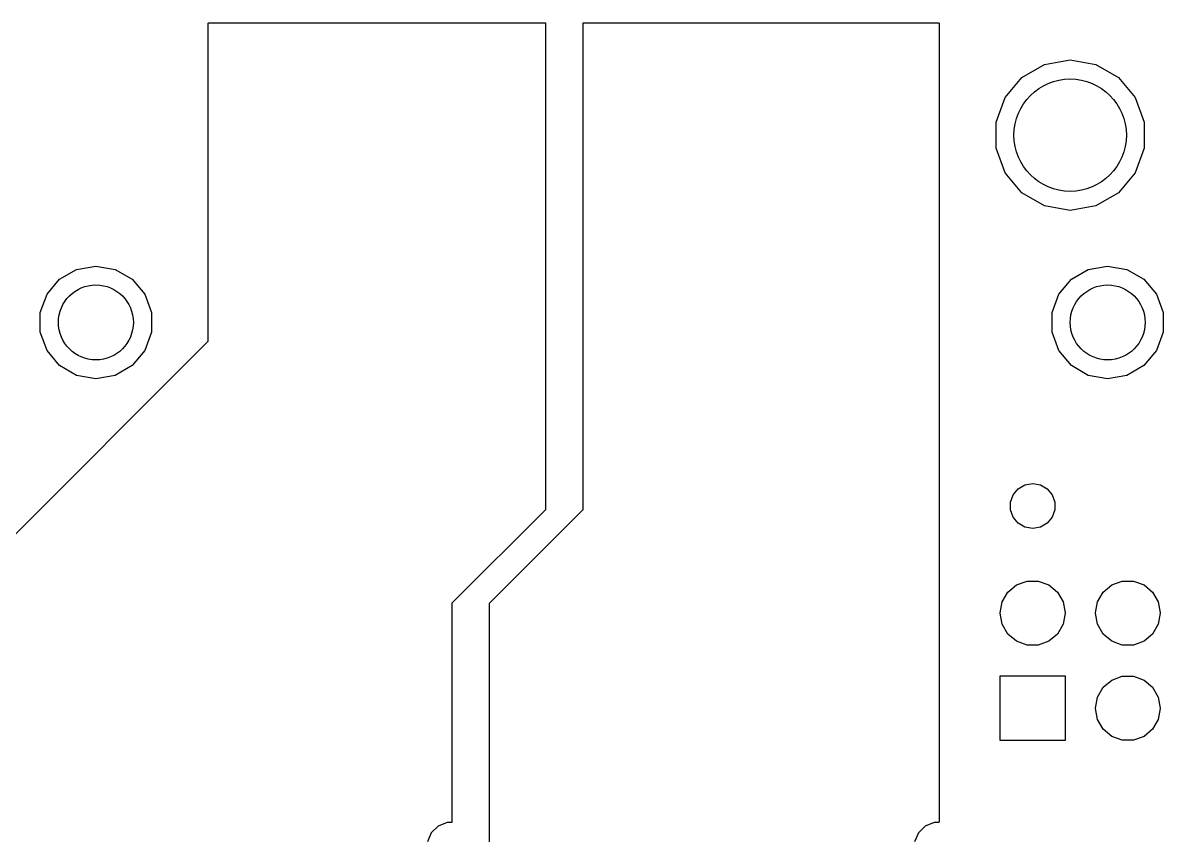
# Model space of a CAD drawing. Extents: x 0.3 to 75.7, y -92.7 to -2.
# Drawn here: x 45.05 to 75.48, y -23.69 to -2 of the extents above; entities that cross this region are included whole.
import ezdxf

# ---------------------------------------------------------------- set-up
doc = ezdxf.new("R2010")
doc.units = 0
doc.header["$MEASUREMENT"] = 0
doc.layers.add('BLACK', color=7, linetype='CONTINUOUS')

msp = doc.modelspace()

# ---------------------------------------------------------------- linework, layer by layer
at = {"layer": 'Black'}
for p, q in [((50, -2.013), (50.0002, -2.0119)), ((50, -10.4987), (50, -2.013)), ((50.0002, -2.0107), (50.0006, -2.0097)), ((50.0002, -2.0119), (50.0002, -2.0107)), ((50.0006, -2.0097), (50.0008, -2.0086)), ((50.0008, -2.0086), (50.0014, -2.0076)), ((50.0014, -2.0076), (50.0017, -2.0065)), ((50.0017, -2.0065), (50.0025, -2.0056)), ((50.0025, -2.0056), (50.003, -2.0046)), ((50.003, -2.0046), (50.0039, -2.0039)), ((50.0039, -2.0039), (50.0046, -2.003)), ((50.0046, -2.003), (50.0056, -2.0025)), ((50.0056, -2.0025), (50.0065, -2.0017)), ((50.0065, -2.0017), (50.0076, -2.0013)), ((50.0076, -2.0013), (50.0086, -2.0008)), ((50.0086, -2.0008), (50.0097, -2.0006)), ((50.0097, -2.0006), (50.0107, -2.0002)), ((50.0107, -2.0002), (50.0119, -2.0002)), ((50.0119, -2.0002), (50.013, -2)), ((50.013, -2), (58.987, -2)), ((58.987, -2), (58.9881, -2.0002)), ((58.9881, -2.0002), (58.9893, -2.0002)), ((58.9893, -2.0002), (58.9903, -2.0006)), ((58.9903, -2.0006), (58.9914, -2.0008)), ((58.9914, -2.0008), (58.9924, -2.0013)), ((58.9924, -2.0013), (58.9935, -2.0017)), ((58.9935, -2.0017), (58.9944, -2.0025)), ((58.9944, -2.0025), (58.9954, -2.003)), ((58.9954, -2.003), (58.9961, -2.0039)), ((58.9961, -2.0039), (58.997, -2.0046)), ((58.997, -2.0046), (58.9975, -2.0056)), ((58.9975, -2.0056), (58.9983, -2.0065)), ((58.9983, -2.0065), (58.9986, -2.0076)), ((58.9986, -2.0076), (58.9992, -2.0086)), ((58.9992, -2.0086), (58.9994, -2.0097)), ((58.9994, -2.0097), (58.9998, -2.0107)), ((58.9998, -2.0107), (58.9998, -2.0119)), ((58.9998, -2.0119), (59, -2.013)), ((59, -2.013), (59, -14.9946)), ((60, -2.013), (60.0002, -2.0119)), ((60, -14.9987), (60, -2.013)), ((60.0002, -2.0107), (60.0006, -2.0097)), ((60.0002, -2.0119), (60.0002, -2.0107)), ((60.0006, -2.0097), (60.0008, -2.0086)), ((60.0008, -2.0086), (60.0014, -2.0076)), ((60.0014, -2.0076), (60.0017, -2.0065)), ((60.0017, -2.0065), (60.0025, -2.0056)), ((60.0025, -2.0056), (60.003, -2.0046)), ((60.003, -2.0046), (60.0039, -2.0039)), ((60.0039, -2.0039), (60.0046, -2.003)), ((60.0046, -2.003), (60.0056, -2.0025)), ((60.0056, -2.0025), (60.0065, -2.0017)), ((60.0065, -2.0017), (60.0076, -2.0013)), ((60.0076, -2.0013), (60.0086, -2.0008)), ((60.0086, -2.0008), (60.0097, -2.0006)), ((60.0097, -2.0006), (60.0107, -2.0002)), ((60.0107, -2.0002), (60.0119, -2.0002)), ((60.0119, -2.0002), (60.013, -2)), ((60.013, -2), (69.487, -2)), ((69.487, -2), (69.4881, -2.0002)), ((69.4881, -2.0002), (69.4893, -2.0002)), ((69.4893, -2.0002), (69.4903, -2.0006)), ((69.4903, -2.0006), (69.4914, -2.0008)), ((69.4914, -2.0008), (69.4924, -2.0013)), ((69.4924, -2.0013), (69.4935, -2.0017)), ((69.4935, -2.0017), (69.4944, -2.0025)), ((69.4944, -2.0025), (69.4954, -2.003)), ((69.4954, -2.003), (69.4961, -2.0039)), ((69.4961, -2.0039), (69.497, -2.0046)), ((69.497, -2.0046), (69.4975, -2.0056)), ((69.4975, -2.0056), (69.4983, -2.0065)), ((69.4983, -2.0065), (69.4986, -2.0076)), ((69.4986, -2.0076), (69.4992, -2.0086)), ((69.4992, -2.0086), (69.4994, -2.0097)), ((69.4994, -2.0097), (69.4998, -2.0107)), ((69.4998, -2.0107), (69.4998, -2.0119)), ((69.4998, -2.0119), (69.5, -2.013)), ((69.5, -2.013), (69.5, -23.337)), ((72.3133, -3.1134), (73, -2.9924)), ((73, -2.9924), (73.6867, -3.1134)), ((71.7095, -3.4621), (72.3133, -3.1134)), ((73.6867, -3.1134), (74.2905, -3.4621)), ((71.2613, -3.9962), (71.7095, -3.4621)), ((74.2905, -3.4621), (74.7387, -3.9962)), ((71.0229, -4.6514), (71.2613, -3.9962)), ((74.7387, -3.9962), (74.9771, -4.6514)), ((71.0229, -5.3486), (71.0229, -4.6514)), ((74.9771, -4.6514), (74.9771, -5.3486)), ((71.2613, -6.0038), (71.0229, -5.3486)), ((74.9771, -5.3486), (74.7387, -6.0038)), ((71.7095, -6.5379), (71.2613, -6.0038)), ((74.7387, -6.0038), (74.2905, -6.5379)), ((72.3133, -6.8866), (71.7095, -6.5379)), ((74.2905, -6.5379), (73.6867, -6.8866)), ((73, -7.0076), (72.3133, -6.8866)), ((73.6867, -6.8866), (73, -7.0076)), ((46.485, -8.5851), (47, -8.4943)), ((47, -8.4943), (47.515, -8.5851)), ((73.485, -8.5851), (74, -8.4943)), ((74, -8.4943), (74.515, -8.5851)), ((46.0321, -8.8465), (46.485, -8.5851)), ((47.515, -8.5851), (47.9679, -8.8465)), ((73.0321, -8.8465), (73.485, -8.5851)), ((74.515, -8.5851), (74.9679, -8.8465)), ((45.696, -9.2471), (46.0321, -8.8465)), ((47.9679, -8.8465), (48.304, -9.2471)), ((72.696, -9.2471), (73.0321, -8.8465)), ((74.9679, -8.8465), (75.304, -9.2471)), ((45.5171, -9.7385), (45.696, -9.2471)), ((48.304, -9.2471), (48.4829, -9.7385)), ((72.5171, -9.7385), (72.696, -9.2471)), ((75.304, -9.2471), (75.4829, -9.7385)), ((45.5171, -10.2615), (45.5171, -9.7385)), ((48.4829, -9.7385), (48.4829, -10.2615)), ((72.5171, -10.2615), (72.5171, -9.7385)), ((75.4829, -9.7385), (75.4829, -10.2615)), ((45.696, -10.7529), (45.5171, -10.2615)), ((48.4829, -10.2615), (48.304, -10.7529)), ((72.696, -10.7529), (72.5171, -10.2615)), ((75.4829, -10.2615), (75.304, -10.7529)), ((44.5038, -15.9962), (49.9991, -10.5009)), ((49.9991, -10.5009), (49.9998, -10.4999)), ((49.9998, -10.4999), (50, -10.4987)), ((46.0321, -11.1535), (45.696, -10.7529)), ((48.304, -10.7529), (47.9679, -11.1535)), ((73.0321, -11.1535), (72.696, -10.7529)), ((75.304, -10.7529), (74.9679, -11.1535)), ((46.485, -11.4149), (46.0321, -11.1535)), ((47.9679, -11.1535), (47.515, -11.4149)), ((73.485, -11.4149), (73.0321, -11.1535)), ((74.9679, -11.1535), (74.515, -11.4149)), ((47, -11.5057), (46.485, -11.4149)), ((47.515, -11.4149), (47, -11.5057)), ((74, -11.5057), (73.485, -11.4149)), ((74.515, -11.4149), (74, -11.5057)), ((71.794, -14.334), (72, -14.2977)), ((72, -14.2977), (72.206, -14.334)), ((71.4069, -14.7954), (71.4784, -14.5989)), ((71.4784, -14.5989), (71.6129, -14.4386)), ((71.6129, -14.4386), (71.794, -14.334)), ((72.206, -14.334), (72.3871, -14.4386)), ((72.3871, -14.4386), (72.5216, -14.5989)), ((72.5216, -14.5989), (72.5931, -14.7954)), ((71.4069, -15.0046), (71.4069, -14.7954)), ((72.5931, -14.7954), (72.5931, -15.0046)), ((58.9962, -15.0038), (56.5009, -17.4991)), ((57.5038, -17.4962), (59.9991, -15.0009)), ((58.9965, -15.0033), (58.9962, -15.0038)), ((58.997, -15.003), (58.9965, -15.0033)), ((58.9978, -15.0015), (58.997, -15.003)), ((58.9988, -15.0001), (58.9978, -15.0015)), ((58.9989, -14.9996), (58.9988, -15.0001)), ((58.9992, -14.9991), (58.9989, -14.9996)), ((58.9995, -14.9974), (58.9992, -14.9991)), ((59, -14.9957), (58.9995, -14.9974)), ((59, -14.9946), (58.9999, -14.9952)), ((58.9999, -14.9952), (59, -14.9957)), ((59.9991, -15.0009), (59.9998, -14.9999)), ((59.9998, -14.9999), (60, -14.9987)), ((71.4784, -15.2011), (71.4069, -15.0046)), ((71.6129, -15.3614), (71.4784, -15.2011)), ((72.5216, -15.2011), (72.3871, -15.3614)), ((72.5931, -15.0046), (72.5216, -15.2011)), ((71.794, -15.466), (71.6129, -15.3614)), ((72, -15.5023), (71.794, -15.466)), ((72.206, -15.466), (72, -15.5023)), ((72.3871, -15.3614), (72.206, -15.466)), ((71.3384, -17.2016), (71.5682, -17.0088)), ((71.5682, -17.0088), (71.85, -16.9062)), ((71.85, -16.9062), (72.15, -16.9062)), ((72.15, -16.9062), (72.4318, -17.0088)), ((72.4318, -17.0088), (72.6616, -17.2016)), ((73.8784, -17.2016), (74.1082, -17.0088)), ((74.1082, -17.0088), (74.39, -16.9062)), ((74.39, -16.9062), (74.69, -16.9062)), ((74.69, -16.9062), (74.9718, -17.0088)), ((74.9718, -17.0088), (75.2016, -17.2016)), ((71.1885, -17.4613), (71.3384, -17.2016)), ((72.6616, -17.2016), (72.8115, -17.4613)), ((73.7285, -17.4613), (73.8784, -17.2016)), ((75.2016, -17.2016), (75.3515, -17.4613)), ((56.5002, -17.5001), (56.5, -17.5013)), ((56.5, -17.5013), (56.5, -23.337)), ((56.5009, -17.4991), (56.5002, -17.5001)), ((57.5, -17.5043), (57.5005, -17.5026)), ((57.5001, -17.5048), (57.5, -17.5043)), ((57.5, -17.5054), (57.5001, -17.5048)), ((57.5, -26.0973), (57.5, -17.5054)), ((57.5005, -17.5026), (57.5008, -17.5009)), ((57.5008, -17.5009), (57.5011, -17.5004)), ((57.5011, -17.5004), (57.5012, -17.4999)), ((57.5012, -17.4999), (57.5022, -17.4985)), ((57.5022, -17.4985), (57.503, -17.497)), ((57.503, -17.497), (57.5035, -17.4967)), ((57.5035, -17.4967), (57.5038, -17.4962)), ((71.1364, -17.7567), (71.1885, -17.4613)), ((72.8115, -17.4613), (72.8636, -17.7567)), ((73.6764, -17.7567), (73.7285, -17.4613)), ((75.3515, -17.4613), (75.4036, -17.7567)), ((71.1364, -17.7633), (71.1364, -17.7567)), ((71.1885, -18.0587), (71.1364, -17.7633)), ((72.8636, -17.7633), (72.8115, -18.0587)), ((72.8636, -17.7567), (72.8636, -17.7633)), ((73.6764, -17.7633), (73.6764, -17.7567)), ((73.7285, -18.0587), (73.6764, -17.7633)), ((75.4036, -17.7633), (75.3515, -18.0587)), ((75.4036, -17.7567), (75.4036, -17.7633)), ((71.3384, -18.3184), (71.1885, -18.0587)), ((72.8115, -18.0587), (72.6616, -18.3184)), ((73.8784, -18.3184), (73.7285, -18.0587)), ((75.3515, -18.0587), (75.2016, -18.3184)), ((71.5682, -18.5112), (71.3384, -18.3184)), ((71.85, -18.6138), (71.5682, -18.5112)), ((72.4318, -18.5112), (72.15, -18.6138)), ((72.6616, -18.3184), (72.4318, -18.5112)), ((74.1082, -18.5112), (73.8784, -18.3184)), ((74.39, -18.6138), (74.1082, -18.5112)), ((74.9718, -18.5112), (74.69, -18.6138)), ((75.2016, -18.3184), (74.9718, -18.5112)), ((72.15, -18.6138), (71.85, -18.6138)), ((74.69, -18.6138), (74.39, -18.6138)), ((71.1364, -21.1636), (71.1364, -19.4364)), ((71.1364, -19.4364), (72.8636, -19.4364)), ((72.8636, -19.4364), (72.8636, -21.1636)), ((74.1082, -19.5488), (74.39, -19.4462)), ((74.39, -19.4462), (74.69, -19.4462)), ((74.69, -19.4462), (74.9718, -19.5488)), ((73.7285, -20.0013), (73.8784, -19.7416)), ((73.8784, -19.7416), (74.1082, -19.5488)), ((74.9718, -19.5488), (75.2016, -19.7416)), ((75.2016, -19.7416), (75.3515, -20.0013)), ((73.6764, -20.2967), (73.7285, -20.0013)), ((75.3515, -20.0013), (75.4036, -20.2967)), ((73.6764, -20.3033), (73.6764, -20.2967)), ((73.7285, -20.5987), (73.6764, -20.3033)), ((75.4036, -20.3033), (75.3515, -20.5987)), ((75.4036, -20.2967), (75.4036, -20.3033)), ((73.8784, -20.8584), (73.7285, -20.5987)), ((75.3515, -20.5987), (75.2016, -20.8584)), ((74.1082, -21.0512), (73.8784, -20.8584)), ((75.2016, -20.8584), (74.9718, -21.0512)), ((72.8636, -21.1636), (71.1364, -21.1636)), ((74.39, -21.1538), (74.1082, -21.0512)), ((74.69, -21.1538), (74.39, -21.1538)), ((74.9718, -21.0512), (74.69, -21.1538)), ((56.3713, -23.3499), (56.1323, -23.4486)), ((56.487, -23.35), (56.3713, -23.3499)), ((56.4881, -23.3498), (56.487, -23.35)), ((56.4893, -23.3498), (56.4881, -23.3498)), ((56.4903, -23.3494), (56.4893, -23.3498)), ((56.4914, -23.3492), (56.4903, -23.3494)), ((56.4924, -23.3486), (56.4914, -23.3492)), ((56.4935, -23.3482), (56.4924, -23.3486)), ((56.4944, -23.3475), (56.4935, -23.3482)), ((56.4953, -23.347), (56.4944, -23.3475)), ((56.4961, -23.3461), (56.4953, -23.347)), ((56.497, -23.3453), (56.4961, -23.3461)), ((56.4975, -23.3444), (56.497, -23.3453)), ((56.4983, -23.3435), (56.4975, -23.3444)), ((56.4986, -23.3424), (56.4983, -23.3435)), ((56.4992, -23.3414), (56.4986, -23.3424)), ((56.4994, -23.3403), (56.4992, -23.3414)), ((56.4998, -23.3393), (56.4994, -23.3403)), ((56.5, -23.337), (56.4998, -23.3381)), ((56.4998, -23.3381), (56.4998, -23.3393)), ((69.3713, -23.3499), (69.1323, -23.4486)), ((69.487, -23.35), (69.3713, -23.3499)), ((69.4881, -23.3498), (69.487, -23.35)), ((69.4893, -23.3498), (69.4881, -23.3498)), ((69.4903, -23.3494), (69.4893, -23.3498)), ((69.4914, -23.3492), (69.4903, -23.3494)), ((69.4924, -23.3486), (69.4914, -23.3492)), ((69.4935, -23.3482), (69.4924, -23.3486)), ((69.4944, -23.3475), (69.4935, -23.3482)), ((69.4953, -23.347), (69.4944, -23.3475)), ((69.4961, -23.3461), (69.4953, -23.347)), ((69.497, -23.3453), (69.4961, -23.3461)), ((69.4975, -23.3444), (69.497, -23.3453)), ((69.4983, -23.3435), (69.4975, -23.3444)), ((69.4986, -23.3424), (69.4983, -23.3435)), ((69.4992, -23.3414), (69.4986, -23.3424)), ((69.4994, -23.3403), (69.4992, -23.3414)), ((69.4998, -23.3393), (69.4994, -23.3403)), ((69.5, -23.337), (69.4998, -23.3381)), ((69.4998, -23.3381), (69.4998, -23.3393)), ((55.9493, -23.6313), (55.8501, -23.8701)), ((56.1323, -23.4486), (55.9493, -23.6313)), ((68.9493, -23.6313), (68.8501, -23.8701)), ((69.1323, -23.4486), (68.9493, -23.6313))]:
    msp.add_line(p, q, dxfattribs=at)
for centre, radius in [((73, -5), 1.5), ((47, -10), 1), ((74, -10), 1)]:
    msp.add_circle(centre, radius, dxfattribs=at)

doc.saveas('drawing.dxf')
